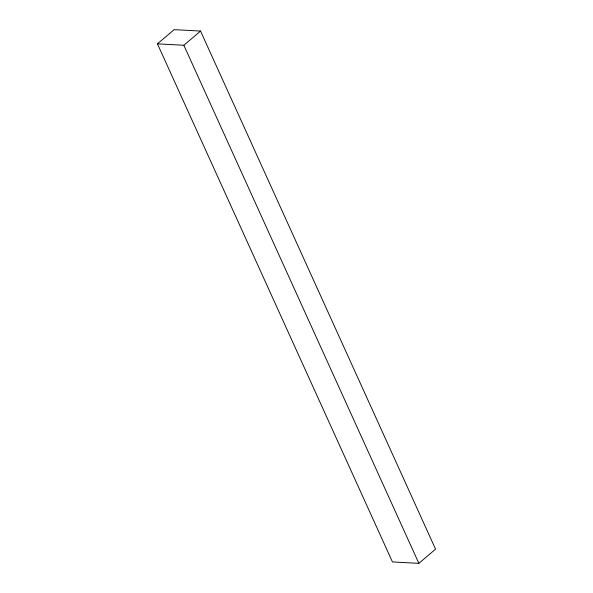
<?xml version="1.0" encoding="UTF-8"?>
<svg xmlns="http://www.w3.org/2000/svg" width="593" height="593" viewBox="0 0 593 593"><rect width="100%" height="100%" fill="white"/><g stroke="black" fill="none" stroke-linecap="round" stroke-linejoin="round"><path stroke-width="0.89" d="M157.441 43.852L174.134 29.65L200.545 31.058L435.558 549.148L418.866 563.35L392.455 561.942L157.441 43.852L183.852 45.261L200.545 31.058M183.852 45.261L418.866 563.35"/></g></svg>
